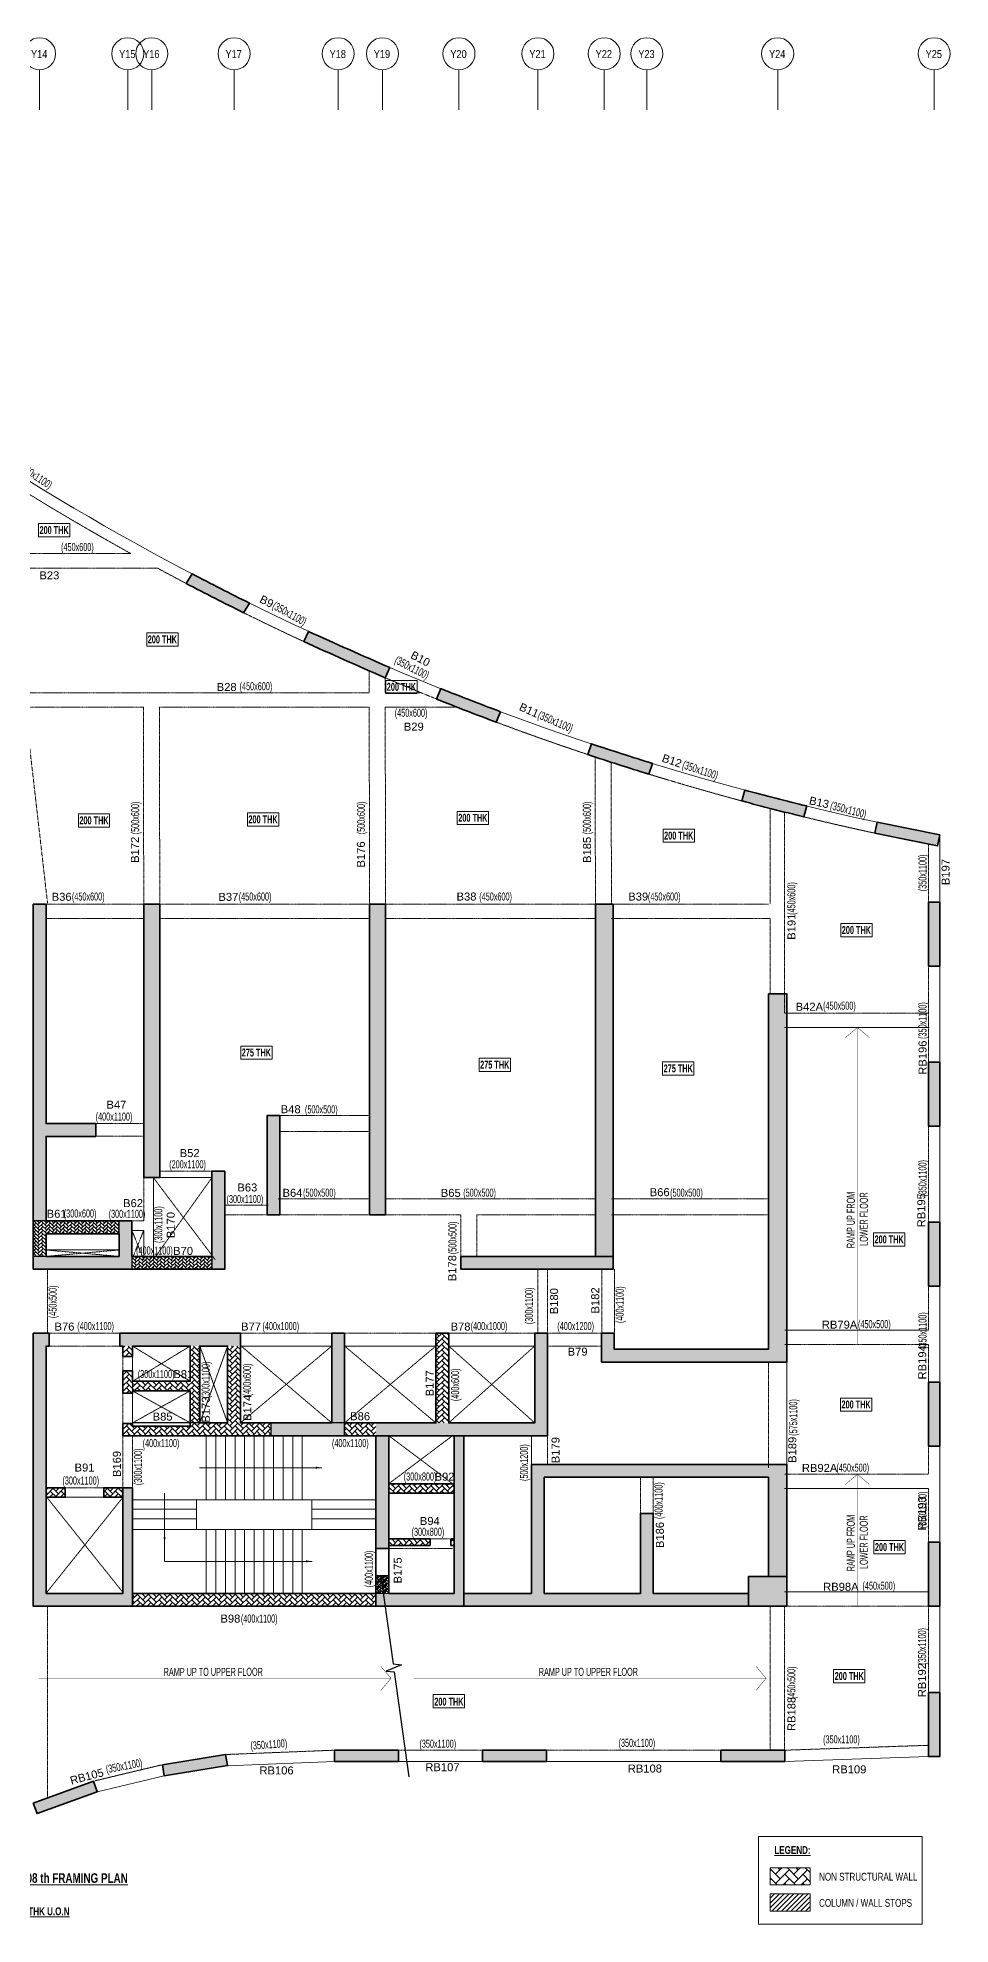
# Model space of a CAD drawing. Header units: millimetres. Extents: x 356 to 70590, y 254 to 62442.
# Drawn here: x 42106 to 70590, y 3517 to 62442 of the extents above; entities that cross this region are included whole.
import ezdxf
from ezdxf.enums import TextEntityAlignment as Align

# ---------------------------------------------------------------- set-up
doc = ezdxf.new("R2010")
doc.units = ezdxf.units.MM
doc.linetypes.add('Grid Line', pattern=[2222.5, 1270, -317.5, 317.5, -317.5])
doc.linetypes.add('HIDDEN', pattern=[0.375, 0.25, -0.125])
for name, color, linetype, lineweight in [('A-ANNO-DIMS', 8, 'Continuous', 15), ('A-DETL-MISC', 35, 'Continuous', 15), ('A-FLOR-IDEN', 11, 'Continuous', 9), ('A-GRIDS', 8, 'Continuous', 9), ('A-HIDD-ABVE', 8, 'HIDDEN', 20), ('G-ANNO-TEXT', 231, 'Continuous', 9), ('S-BEAM', 7, 'Continuous', 18), ('S-BEAM-IDEN', 2, 'Continuous', 9), ('S-COL HATCH', 9, 'Continuous', 0), ('S-COLS', 5, 'Continuous', 35), ('S-GRIDS', 8, 'Continuous', 9)]:
    doc.layers.add(name, color=color, linetype=linetype, lineweight=lineweight)
for name, color, linetype in [('Beam Nos', 7, 'Continuous'), ('changes', 7, 'Continuous'), ('SECTION LINE', 4, 'Continuous'), ('SUNK SLAB', 8, 'Continuous')]:
    doc.layers.add(name, color=color, linetype=linetype)
doc.styles.add('Arial Narrow', font='ARIALN.TTF', dxfattribs={"height": 400})
doc.styles.add('Dim.s & Anno.(Misc.)', font='ARIALN.TTF')
doc.styles.add('SC-BBS1', font='SansSerif')
doc.styles.add('Swis721 LtCn BT', font='swisscl.ttf', dxfattribs={"width": 0.9, "height": 233.355162})
doc.styles.add('Swis721 LtCn BT_2', font='swisscl.ttf', dxfattribs={"height": 244.992296})
doc.styles.add('Swis721 LtCn BT_B', font='', dxfattribs={"width": 0.9, "height": 246.918336})
doc.styles.get('Swis721 LtCn BT_B').set_extended_font_data('Swis721 LtCn BT', bold=True)
doc.dimstyles.new('A-GFC-100', dxfattribs={"dimscale": 100, "dimtxt": 1.75, "dimasz": 1.5, "dimexe": 1.5, "dimexo": 0, "dimgap": 1, "dimtad": 1, "dimdsep": 46, "dimtxsty": 'Dim.s & Anno.(Misc.)', "dimblk": 'ARCHTICK', "dimcen": 0, "dimdle": 1.5, "dimclrd": 256, "dimclre": 8, "dimclrt": 6, "dimazin": 2, "dimtfac": 1, "dimtix": 1, "dimtmove": 2, "dimatfit": 3, "dimfxl": 1, "dimtolj": 1, "dimlwd": -1, "dimlwe": 9, "dimarcsym": 0})
pattern_1 = [(45, (-31794446.85, 20735559.75), (0, 169.7056275), [360, -120]), (135, (-31794362, 20735644.6), (1e-14, 169.7056275), [360, -120])]

# ---------------------------------------------------------------- blocks, each defined once
blk = doc.blocks.new('A$C0921b736')
at = {"layer": 'S-COL HATCH', "transparency": 33554687}
h = blk.add_hatch(color=256, dxfattribs=at)
h.dxf.hatch_style = 1
h.paths.add_polyline_path([(29725, 12785), (30125, 12785), (30125, 15425), (31675, 15425), (31675, 15825), (30125, 15825), (30125, 22675), (29725, 22675)])
h = blk.add_hatch(color=256, dxfattribs=at)
h.dxf.hatch_style = 1
h.paths.add_polyline_path([(33675, 14135), (33175, 14135), (33175, 22675), (33675, 22675)])
h = blk.add_hatch(color=256, dxfattribs=at)
h.dxf.hatch_style = 1
h.paths.add_polyline_path([(40725, 12975), (40225, 12975), (40225, 22675), (40725, 22675)])
h = blk.add_hatch(color=256, dxfattribs=at)
h.dxf.hatch_style = 1
h.paths.add_polyline_path([(43075, 11675), (43075, 11275), (47825, 11275), (47825, 11675)])
h.paths.add_polyline_path([(47825, 22675), (47275, 22675), (47275, 11675), (47825, 11675)])
h = blk.add_hatch(color=256, dxfattribs=at)
h.dxf.hatch_style = 1
h.paths.add_polyline_path([(53250, 8375), (53250, 19875), (52675, 19875), (52675, 8775), (47865, 8775), (47865, 9275), (47465, 9275), (47465, 8375)])
h = blk.add_hatch(color=256, dxfattribs=at)
h.dxf.hatch_style = 1
h.paths.add_polyline_path([(37425, 16075), (37025, 16075), (37025, 12975), (37425, 12975)])
h = blk.add_hatch(color=256, dxfattribs=at)
h.dxf.hatch_style = 1
h.paths.add_polyline_path([(35305, 11675), (35305, 11275), (35705, 11275), (35705, 14335), (35305, 14335)])
h = blk.add_hatch(color=256, dxfattribs=at)
h.dxf.hatch_style = 1
h.paths.add_polyline_path([(32805, 11275), (32805, 11675), (32805, 12785), (32405, 12785), (32405, 12385), (32405, 11675), (30125, 11675), (29725, 11675), (29725, 11275)])
at = {"layer": 'S-COL HATCH'}
h = blk.add_hatch(dxfattribs=at)
h.set_pattern_fill('AR-HBONE', color=256, scale=20)
h.set_pattern_definition([(45, (-31794446.854, 20735559.75), (0, 113.13708499), [240, -80]), (135, (-31794390.286, 20735616.32), (9e-15, 113.13708499), [240, -80])])
h.paths.add_polyline_path([(30125, 12385), (30125, 11692), (30125, 11692), (30125, 11675), (29725, 11675), (29725, 12785), (32405, 12785), (32405, 12485), (32405, 12385)])
h = blk.add_hatch(dxfattribs=at)
h.set_pattern_fill('AR-HBONE', color=256, scale=20)
h.set_pattern_definition([(45, (-31966103.18, 21022167.41), (0, 113.13708499), [240, -80]), (135, (-31966046.61, 21022223.98), (9e-15, 113.13708499), [240, -80])])
h.paths.add_polyline_path([(35305, 11275), (35305, 11675), (32805, 11675), (32805, 11275)])
at = {"layer": 'S-COL HATCH', "transparency": 33554687}
h = blk.add_hatch(color=256, dxfattribs=at)
h.dxf.hatch_style = 1
h.paths.add_polyline_path([(32525, 4450), (32825, 4450), (32825, 1150), (32825, 750), (30125, 750), (29725, 750), (29725, 1150), (29725, 1150), (29725, 9275), (30225, 9275), (30225, 8875), (30125, 8875), (30125, 1150), (30125, 1150), (32525, 1150), (32525, 1150)])
h = blk.add_hatch(color=256, dxfattribs=at)
h.dxf.hatch_style = 1
h.paths.add_polyline_path([(36195, 9275), (32425, 9275), (32425, 8875), (36195, 8875)])
at = {"layer": 'S-COL HATCH'}
h = blk.add_hatch(dxfattribs=at)
h.set_pattern_fill('AR-HBONE', color=256, scale=30)
h.set_pattern_definition(pattern_1)
h.paths.add_polyline_path([(34925, 8875), (34625, 8875), (34625, 7775), (32825, 7775), (32825, 8100), (32525, 8100), (32525, 7398), (32825, 7398), (32825, 7475), (34625, 7475), (34625, 6375), (32825, 6375), (32825, 6453), (32525, 6453), (32525, 6075), (37145, 6075), (37145, 6475), (34925, 6475)])
h = blk.add_hatch(dxfattribs=at)
h.set_pattern_fill('AR-HBONE', color=256, scale=30)
h.set_pattern_definition(pattern_1)
h.paths.add_polyline_path([(32825, 8875), (32525, 8875), (32525, 8550), (32825, 8550)])
h = blk.add_hatch(dxfattribs=at)
h.set_pattern_fill('AR-HBONE', color=256, scale=30)
h.set_pattern_definition(pattern_1)
h.paths.add_polyline_path([(36195, 6475), (35795, 6475), (35795, 8875), (36195, 8875)])
at = {"layer": 'S-COL HATCH', "transparency": 33554687}
h = blk.add_hatch(color=256, dxfattribs=at)
h.dxf.hatch_style = 1
h.paths.add_polyline_path([(39445, 9275), (39045, 9275), (39045, 6475), (39445, 6475)])
h = blk.add_hatch(color=256, dxfattribs=at)
h.dxf.hatch_style = 1
h.paths.add_polyline_path([(40425, 6075), (40425, 6475), (45379, 6475), (45379, 9275), (45779, 9275), (45779, 6075)])
at = {"layer": 'S-COL HATCH'}
h = blk.add_hatch(dxfattribs=at)
h.set_pattern_fill('AR-HBONE', color=256, scale=30)
h.set_pattern_definition(pattern_1)
h.paths.add_polyline_path([(42695, 6475), (42295, 6475), (42295, 9275), (42695, 9275)])
at = {"layer": 'S-COL HATCH', "transparency": 33554687}
h = blk.add_hatch(color=256, dxfattribs=at)
h.dxf.hatch_style = 1
h.paths.add_polyline_path([(39445, 6475), (37145, 6475), (37145, 6075), (39445, 6075)])
at = {"layer": 'S-COL HATCH'}
h = blk.add_hatch(dxfattribs=at)
h.set_pattern_fill('AR-HBONE', color=256, scale=30)
h.set_pattern_definition(pattern_1)
h.paths.add_polyline_path([(39445, 6475), (40425, 6475), (40425, 6075), (39445, 6075)])
at = {"layer": 'S-COL HATCH', "transparency": 33554687}
h = blk.add_hatch(color=256, dxfattribs=at)
h.dxf.hatch_style = 1
h.paths.add_polyline_path([(40425, 6075), (40825, 6075), (40825, 6075), (40825, 4575), (40825, 4575), (40825, 4275), (40825, 2550), (40425, 2550)])
h = blk.add_hatch(color=256, dxfattribs=at)
h.dxf.hatch_style = 1
h.paths.add_polyline_path([(42865, 6075), (43165, 6075), (43165, 750), (42865, 750), (40425, 750), (40425, 1150), (42865, 1150), (42865, 2850), (42865, 2850), (42865, 2850)])
h = blk.add_hatch(color=256, dxfattribs=at)
h.dxf.hatch_style = 1
h.paths.add_polyline_path([(52675, 4775), (52675, 1675), (53250, 1675), (53250, 5175), (45279, 5175), (45279, 1150), (43165, 1150), (43165, 750), (52050, 750), (52050, 1150), (49079, 1150), (49079, 3648), (48679, 3648), (48679, 1150), (45679, 1150), (45679, 4775)])
at = {"layer": 'S-COL HATCH'}
h = blk.add_hatch(dxfattribs=at)
h.set_pattern_fill('AR-HBONE', color=256, scale=30)
h.set_pattern_definition([(45, (-31794446.85, 20683630.75), (0, 169.7056275), [360, -120]), (135, (-31794362, 20683715.6), (1e-14, 169.7056275), [360, -120])])
h.paths.add_polyline_path([(32525, 4150), (32525, 4450), (31925, 4450), (31925, 4150)])
h.paths.add_polyline_path([(30725, 4150), (30725, 4450), (30125, 4450), (30125, 4150)])
h = blk.add_hatch(dxfattribs=at)
h.set_pattern_fill('AR-HBONE', color=256, scale=30)
h.set_pattern_definition(pattern_1)
h.paths.add_polyline_path([(40825, 4275), (42865, 4275), (42865, 4575), (40825, 4575)])
h = blk.add_hatch(dxfattribs=at)
h.set_pattern_fill('AR-HBONE', color=256, scale=30)
h.set_pattern_definition(pattern_1)
h.paths.add_polyline_path([(42115, 2850), (42115, 2650), (40825, 2650), (40825, 2850)])
h = blk.add_hatch(dxfattribs=at)
h.set_pattern_fill('AR-HBONE', color=256, scale=30)
h.set_pattern_definition(pattern_1)
h.paths.add_polyline_path([(42765, 2850), (42865, 2850), (42865, 2650), (42765, 2650)])
h = blk.add_hatch(dxfattribs=at)
h.set_pattern_fill('AR-HBONE', color=256, scale=30)
h.set_pattern_definition(pattern_1)
h.paths.add_polyline_path([(40425, 1700), (40825, 1700), (40825, 1150), (40425, 1150)])
at = {"layer": 'S-COL HATCH', "transparency": 33554687}
h = blk.add_hatch(color=256, dxfattribs=at)
h.dxf.hatch_style = 1
h.paths.add_polyline_path([(53250, 1675), (53250, 750), (52050, 750), (52050, 1675)])
at = {"layer": 'S-COL HATCH'}
h = blk.add_hatch(dxfattribs=at)
h.set_pattern_fill('AR-HBONE', color=256, scale=30)
h.set_pattern_definition(pattern_1)
h.paths.add_polyline_path([(40425, 1150), (32825, 1150), (32825, 750), (40425, 750)])
at = {"layer": 'changes'}
for p, q in [((30125, 12785), (29725, 12785)), ((32405, 12385), (32405, 12785)), ((30125, 11675), (29725, 11675)), ((32805, 11675), (32805, 11275)), ((35305, 11675), (35305, 11275))]:
    blk.add_line(p, q, dxfattribs=at)
blk.add_lwpolyline([(39445, 6475), (37145, 6475), (37145, 6075), (39445, 6075)], close=True, dxfattribs=at)
at = {"layer": 'S-COLS'}
for p, q in [((32525, 4450), (32525, 1150)), ((32825, 4450), (32825, 1150)), ((40825, 2550), (40425, 2550)), ((40825, 1700), (40425, 1700)), ((32825, 1150), (32825, 750))]:
    blk.add_line(p, q, dxfattribs=at)
for points in [[(29725, 11275), (29725, 22675), (30125, 22675), (30125, 15825), (31675, 15825), (31675, 15425), (30125, 15425), (30125, 12785), (32805, 12785), (32805, 11675), (35305, 11675), (35305, 14335), (35705, 14335), (35705, 11275), (29725, 11275)], [(47825, 11675), (47825, 22675), (47275, 22675), (47275, 11675), (47825, 11675)], [(29725, 1150), (29725, 9275), (30225, 9275), (30225, 8875), (30125, 8875), (30125, 1150), (32525, 1150)], [(36195, 9275), (32425, 9275), (32425, 8875), (32525, 8875), (32525, 8550), (32825, 8550), (32825, 8875), (33725, 8875), (34625, 8875), (34625, 7775), (32825, 7775), (32825, 8100), (32525, 8100), (32525, 7398), (32825, 7398), (32825, 7475), (34625, 7475), (34625, 6375), (33725, 6375), (32825, 6375), (32825, 6453), (32525, 6453), (32525, 6075), (34625, 6075), (34625, 6075), (45779, 6075), (45779, 9275), (45379, 9275), (45379, 6475), (42695, 6475), (42695, 9275)], [(39045, 9275), (39045, 6475), (36195, 6475), (36195, 9275)], [(39445, 9275), (39045, 9275)], [(42295, 9275), (42295, 6475), (39445, 6475), (39445, 9275)], [(42695, 9275), (42295, 9275)], [(40825, 750), (40425, 750), (40425, 6075)], [(40825, 6075), (40825, 1150)], [(43165, 6075), (43165, 750), (42865, 750)], [(42865, 1150), (42865, 6075)], [(43165, 1150), (45279, 1150), (45279, 5175), (53250, 5175)], [(53250, 5175), (53250, 1675), (52675, 1675), (52675, 4775), (45679, 4775), (45679, 1150), (48679, 1150), (48679, 3648), (49079, 3648), (49079, 1150), (52050, 1150), (52050, 750), (43165, 750)], [(30125, 4150), (30725, 4150), (30725, 4450), (30125, 4450)], [(32525, 4150), (31925, 4150), (31925, 4450), (32825, 4450)], [(40825, 2850), (42115, 2850)], [(42115, 2650), (40825, 2650)], [(42115, 2850), (42115, 2650)], [(42765, 2650), (42765, 2850)], [(42765, 2850), (42865, 2850)], [(42865, 2650), (42765, 2650)], [(30125, 750), (30125, 750), (29725, 750), (29725, 1150)], [(32825, 1150), (40425, 1150), (40425, 750), (30125, 750)], [(40825, 1150), (42865, 1150)], [(42865, 750), (40825, 750)]]:
    blk.add_lwpolyline(points, dxfattribs=at)
for points in [[(33675, 14135), (33175, 14135), (33175, 22675), (33675, 22675)], [(53250, 8375), (47465, 8375), (47465, 9275), (47865, 9275), (47865, 8775), (52675, 8775), (52675, 19875), (53250, 19875)], [(30125, 12385), (32405, 12385), (32405, 11675), (30125, 11675)], [(35795, 6475), (34925, 6475), (34925, 8875), (35795, 8875)], [(40825, 4575), (42865, 4575), (42865, 4275), (40825, 4275)]]:
    blk.add_lwpolyline(points, close=True, dxfattribs=at)
at = {"layer": 'S-COLS', "elevation": 0}
for points in [[(40725, 12975), (40225, 12975), (40225, 22675), (40725, 22675)], [(37425, 16075), (37025, 16075), (37025, 12975), (37425, 12975)], [(43075, 11675), (47825, 11675), (47825, 11275), (43075, 11275)], [(53250, 750), (52050, 750), (52050, 1675), (53250, 1675)]]:
    blk.add_lwpolyline(points, close=True, dxfattribs=at)
blk = doc.blocks.new('*U10')
blk.add_lwpolyline([(-28.23, 0), (-1.25, 0), (-0.62, 2.5), (0.62, -2.5), (1.25, 0), (34.3, 0)])
blk = doc.blocks.new('_ARCHTICK')
at = {"color": 0, "linetype": 'ByBlock', "const_width": 0.15}
blk.add_lwpolyline([(-0.5, -0.5), (0.5, 0.5)], dxfattribs=at)
blk = doc.blocks.new('A$Cb7cd9481')
at = {"layer": 'S-COL HATCH', "transparency": 33554687}
h = blk.add_hatch(color=256, dxfattribs=at)
h.dxf.hatch_style = 1
h.paths.add_polyline_path([(28420, 25306), (28602, 25607, -0.00603), (26815, 26517), (26634, 26217, 0.006005)])
h = blk.add_hatch(color=256, dxfattribs=at)
h.dxf.hatch_style = 1
h.paths.add_polyline_path([(30445, 24722), (30297, 24405, 0.004309), (32837, 23274), (32985, 23591, -0.004327)])
h = blk.add_hatch(color=256, dxfattribs=at)
h.dxf.hatch_style = 1
h.paths.add_polyline_path([(36311, 21885), (36443, 22213, -0.006015), (34578, 22935), (34446, 22609, 0.00603)])
h = blk.add_hatch(color=256, dxfattribs=at)
h.dxf.hatch_style = 1
h.paths.add_polyline_path([(41071, 20263), (41183, 20599, -0.006015), (39279, 21210), (39167, 20874, 0.00603)])
h = blk.add_hatch(color=256, dxfattribs=at)
h.dxf.hatch_style = 1
h.paths.add_polyline_path([(45907, 18929), (46003, 19269, -0.006016), (44065, 19767), (43970, 19427, 0.006031)])
h = blk.add_hatch(color=256, dxfattribs=at)
h.dxf.hatch_style = 1
h.paths.add_polyline_path([(48195, 18764), (48125, 18421), (50085, 18021), (50155, 18363)])
h = blk.add_hatch(color=256, dxfattribs=at)
h.dxf.hatch_style = 1
h.paths.add_polyline_path([(50155, 16269), (49805, 16269), (49805, 14269), (50155, 14269)])
h = blk.add_hatch(color=256, dxfattribs=at)
h.dxf.hatch_style = 1
h.paths.add_polyline_path([(49805, 9269), (50155, 9269), (50155, 11269), (49805, 11269)])
h = blk.add_hatch(color=256, dxfattribs=at)
h.dxf.hatch_style = 1
h.paths.add_polyline_path([(50155, 6269), (49805, 6269), (49805, 4269), (50155, 4269)])
h = blk.add_hatch(color=256, dxfattribs=at)
h.dxf.hatch_style = 1
h.paths.add_polyline_path([(50155, 1269), (49805, 1269), (49805, -731), (50155, -731)])
h = blk.add_hatch(color=256, dxfattribs=at)
h.dxf.hatch_style = 1
h.paths.add_polyline_path([(49805, -5724), (50155, -5724), (50155, -3724), (49805, -3724)])
h = blk.add_hatch(color=256, dxfattribs=at)
h.dxf.hatch_style = 1
h.paths.add_polyline_path([(49805, -10421), (50155, -10421), (50155, -8421), (49805, -8421)])
h = blk.add_hatch(color=256, dxfattribs=at)
h.dxf.hatch_style = 1
h.paths.add_polyline_path([(25886, -10678), (25942, -11024), (27916, -10706), (27860, -10360)])
h = blk.add_hatch(color=256, dxfattribs=at)
h.dxf.hatch_style = 1
h.paths.add_polyline_path([(31255, -10224), (31255, -10574), (33255, -10574), (33255, -10224)])
h = blk.add_hatch(color=256, dxfattribs=at)
h.dxf.hatch_style = 1
h.paths.add_polyline_path([(35880, -10224), (35880, -10574), (37880, -10574), (37880, -10224)])
h = blk.add_hatch(color=256, dxfattribs=at)
h.dxf.hatch_style = 1
h.paths.add_polyline_path([(43315, -10224), (43315, -10574), (45315, -10574), (45315, -10224)])
h = blk.add_hatch(color=256, dxfattribs=at)
h.dxf.hatch_style = 1
h.paths.add_polyline_path([(23855, -11522), (23735, -11193), (21855, -11874), (21974, -12203)])
at = {"layer": 'S-COLS', "elevation": 0}
for points in [[(26634, 26217, 0.006005), (28420, 25306), (28602, 25607, -0.00603), (26815, 26517), (26634, 26217)], [(30297, 24405), (30445, 24722, 0.004327), (32985, 23591), (32837, 23274, -0.004309), (30297, 24405)], [(36443, 22213, -0.006015), (34578, 22935), (34446, 22609, 0.00603), (36311, 21885), (36443, 22213)], [(39167, 20874, 0.00603), (41071, 20263), (41183, 20599, -0.006015), (39279, 21210), (39167, 20874)], [(46003, 19269, -0.006016), (44065, 19767), (43970, 19427, 0.006031), (45907, 18929), (46003, 19269)]]:
    blk.add_lwpolyline(points, format="xyb", dxfattribs=at)
for points in [[(48195, 18764), (50155, 18363), (50085, 18021), (48125, 18421), (48195, 18764)], [(25886, -10678), (25942, -11024), (27916, -10706), (27860, -10360), (25886, -10678)], [(21855, -11874), (21974, -12203), (23855, -11522), (23735, -11193), (21855, -11874)]]:
    blk.add_lwpolyline(points, dxfattribs=at)
for points in [[(49805, 16269), (50155, 16269), (50155, 14269), (49805, 14269)], [(49805, 11269), (50155, 11269), (50155, 9269), (49805, 9269)], [(49805, 6269), (50155, 6269), (50155, 4269), (49805, 4269)], [(49805, 1269), (50155, 1269), (50155, -731), (49805, -731)], [(49805, -3724), (50155, -3724), (50155, -5724), (49805, -5724)], [(49805, -8421), (50155, -8421), (50155, -10421), (49805, -10421)], [(31255, -10224), (33255, -10224), (33255, -10574), (31255, -10574)], [(35880, -10224), (37880, -10224), (37880, -10574), (35880, -10574)], [(43315, -10224), (45315, -10224), (45315, -10574), (43315, -10574)]]:
    blk.add_lwpolyline(points, close=True, dxfattribs=at)
blk = doc.blocks.new('Grid - Type 1 Structural-6743905-9TH FLOOR LVL')
at = {"layer": 'A-GRIDS'}
blk.add_circle((0, 0), 4, dxfattribs=at)
blk = doc.blocks.new('A$C45bf0ae9')
at = {"layer": 'S-GRIDS', "linetype": 'Grid Line'}
for p, q in [((22055, 41014), (22055, 42264)), ((24805, 41014), (24805, 42264)), ((25555, 41014), (25555, 42264)), ((28125, 41014), (28125, 42264)), ((31375, 41014), (31375, 42264)), ((32755, 41014), (32755, 42264)), ((35145, 41014), (35145, 42264)), ((37610, 41014), (37610, 42264)), ((39680, 41014), (39680, 42264)), ((41010, 41014), (41010, 42264)), ((45093, 41014), (45093, 42264)), ((49980, 41014), (49980, 42264))]:
    blk.add_line(p, q, dxfattribs=at)
at = {"layer": 'A-GRIDS', "xscale": 124.9999999999999, "yscale": 124.9999999999999, "zscale": 124.9999999999999}
for p in [(22055, 42764), (24805, 42764), (25555, 42764), (28125, 42764), (31375, 42764), (32755, 42764), (35145, 42764), (37610, 42764), (39680, 42764), (41010, 42764), (45093, 42764), (49980, 42764)]:
    blk.add_blockref('Grid - Type 1 Structural-6743905-9TH FLOOR LVL', p, dxfattribs=at)
at = {"layer": 'A-GRIDS', "lineweight": 18, "char_height": 250, "width": 641.35, "attachment_point": 1, "style": 'Arial Narrow'}
for s, insert in [('Y14', (21786, 42879)), ('Y15', (24536, 42879)), ('Y16', (25286, 42879)), ('Y17', (27856, 42879)), ('Y18', (31106, 42879)), ('Y19', (32486, 42879)), ('Y20', (34876, 42879)), ('Y21', (37341, 42879)), ('Y22', (39411, 42879)), ('Y23', (40741, 42879)), ('Y24', (44824, 42879)), ('Y25', (49711, 42879))]:
    blk.add_mtext(s, dxfattribs=dict(at, insert=insert))
blk = doc.blocks.new('A$C40398dd4')
at = {"layer": 'A-ANNO-DIMS', "ltscale": 500, "elevation": 0}
blk.add_lwpolyline([(5810, 1000), (6600, 1000), (6600, 1565)], dxfattribs=at)
at = {"layer": 'A-DETL-MISC'}
for p, q in [((2300, 4925), (2300, 2925)), ((2600, 4925), (2600, 2925)), ((2900, 4925), (2900, 2925)), ((3200, 4925), (3200, 2925)), ((3500, 4925), (3500, 2925)), ((3800, 4925), (3800, 2925)), ((4100, 4925), (4100, 2925)), ((4400, 4925), (4400, 2925)), ((4700, 4925), (4700, 2925)), ((5000, 4925), (5000, 2925)), ((5300, 4925), (5300, 2925)), ((2300, 0), (2300, 2000)), ((2600, 0), (2600, 2000)), ((2900, 0), (2900, 2000)), ((3200, 0), (3200, 2000)), ((3500, 0), (3500, 2000)), ((3800, 0), (3800, 2000)), ((4100, 0), (4100, 2000)), ((4400, 0), (4400, 2000)), ((4700, 0), (4700, 2000)), ((5000, 0), (5000, 2000)), ((5300, 0), (5300, 2000))]:
    blk.add_line(p, q, dxfattribs=at)
for points in [[(2000, 2925), (0, 2925)], [(2000, 2625), (0, 2625)], [(5600, 2925), (7600, 2925)], [(5600, 2625), (7600, 2625)], [(2000, 2325), (0, 2325)], [(5600, 2325), (7600, 2325)]]:
    blk.add_lwpolyline(points, dxfattribs=at)
blk.add_lwpolyline([(5600, 2925), (5600, 2000), (2000, 2000), (2000, 2925)], close=True, dxfattribs=at)
at = {"layer": 'A-DETL-MISC', "elevation": 0}
for points in [[(2000, 2000), (0, 2000)], [(5600, 2000), (7600, 2000)]]:
    blk.add_lwpolyline(points, dxfattribs=at)
at = {"layer": 'A-ANNO-DIMS', "ltscale": 500}
for points in [[(1688, 3925), (5510, 3925)], [(6600, 1565), (6600, 3126)], [(1988, 1000), (5810, 1000)]]:
    blk.add_leader(points, dimstyle='A-GFC-100', override={"dimasz": 2, "dimtad": 0, "dimfxl": 0.18, "dimarcsym": 1}, dxfattribs=at)

msp = doc.modelspace()

# ---------------------------------------------------------------- hatches: boundary and pattern name
at = {"layer": 'S-COL HATCH'}
h = msp.add_hatch(dxfattribs=at)
h.set_pattern_fill('AR-HBONE', color=256, scale=15)
h.set_pattern_definition([(45, (-31754207.653, 20696333.58), (0, 84.85281374), [180, -60]), (135, (-31754165.23, 20696376.006), (7e-15, 84.85281374), [180, -60])])
h.paths.add_polyline_path([(53064.2, 14402.9), (52664.2, 14402.9), (52664.2, 13852.8), (53064.2, 13852.8)])
at = {"layer": 'SUNK SLAB'}
h = msp.add_hatch(dxfattribs=at)
h.set_pattern_fill('AR-HBONE', color=8, scale=50, style=0)
h.set_pattern_definition([(45, (-31293632.7, 20968813.83), (0, 282.8427125), [600, -200]), (135, (-31293491.28, 20968955.25), (2e-14, 282.8427125), [600, -200])])
h.paths.add_polyline_path([(66217.5, 5285.2), (66217.5, 4744), (64967.8, 4744), (64967.8, 5285.2)], flags=0)
h = msp.add_hatch(dxfattribs=at)
h.set_pattern_fill('ANSI31', color=8, scale=850, style=0)
h.set_pattern_definition([(45, (-31293632.71, 20969482.33), (-75.1300955, 75.1300955), [])])
h.paths.add_polyline_path([(66217.5, 4468.9), (66217.5, 3927.6), (64967.8, 3927.6), (64967.8, 4468.9)], flags=0)

# ---------------------------------------------------------------- linework, layer by layer
at = {"layer": 'A-FLOR-IDEN', "color": 8, "flags": 128}
for points in [[(43106.1, 47264.9), (43106.1, 46853), (42128.6, 46853), (42128.6, 47264.9)], [(43106.1, 47264.9), (43106.1, 46853), (42128.6, 46853), (42128.6, 47264.9)], [(46484.1, 43850.9), (46484.1, 43439), (45506.6, 43439), (45506.6, 43850.9)], [(46484.1, 43850.9), (46484.1, 43439), (45506.6, 43439), (45506.6, 43850.9)], [(53945.6, 42368.4), (53945.6, 41956.5), (52968.1, 41956.5), (52968.1, 42368.4)], [(53945.6, 42368.4), (53945.6, 41956.5), (52968.1, 41956.5), (52968.1, 42368.4)], [(44350.6, 38199.4), (44350.6, 37787.5), (43373.1, 37787.5), (43373.1, 38199.4)], [(44350.6, 38199.4), (44350.6, 37787.5), (43373.1, 37787.5), (43373.1, 38199.4)], [(49626.6, 38230.4), (49626.6, 37818.5), (48649.1, 37818.5), (48649.1, 38230.4)], [(49626.6, 38230.4), (49626.6, 37818.5), (48649.1, 37818.5), (48649.1, 38230.4)], [(56178.1, 38278.9), (56178.1, 37867), (55200.6, 37867), (55200.6, 38278.9)], [(56178.1, 38278.9), (56178.1, 37867), (55200.6, 37867), (55200.6, 38278.9)], [(62603.1, 37723.4), (62603.1, 37311.5), (61625.6, 37311.5), (61625.6, 37723.4)], [(62603.1, 37723.4), (62603.1, 37311.5), (61625.6, 37311.5), (61625.6, 37723.4)], [(68148.6, 34772.9), (68148.6, 34361), (67171.1, 34361), (67171.1, 34772.9)], [(68148.6, 34772.9), (68148.6, 34361), (67171.1, 34361), (67171.1, 34772.9)], [(49419.6, 30947.1), (49419.6, 30535.3), (48442.1, 30535.3), (48442.1, 30947.1)], [(62588.8, 30450.8), (62588.8, 30038.9), (61611.3, 30038.9), (61611.3, 30450.8)]]:
    msp.add_lwpolyline(points, close=True, dxfattribs=at)
at = {"layer": 'A-FLOR-IDEN', "color": 8, "elevation": 0, "flags": 128}
for points in [[(56860.6, 30567.7), (56860.6, 30155.9), (55883.1, 30155.9), (55883.1, 30567.7)], [(69170.3, 25109.3), (69170.3, 24697.5), (68192.8, 24697.5), (68192.8, 25109.3)], [(68139.7, 19954.4), (68139.7, 19542.6), (67162.2, 19542.6), (67162.2, 19954.4)], [(69182.7, 15502.4), (69182.7, 15090.6), (68205.2, 15090.6), (68205.2, 15502.4)], [(67927, 11471.9), (67927, 11060.1), (66949.5, 11060.1), (66949.5, 11471.9)], [(55430.1, 10690.3), (55430.1, 10278.5), (54452.6, 10278.5), (54452.6, 10690.3)]]:
    msp.add_lwpolyline(points, close=True, dxfattribs=at)
at = {"layer": 'A-HIDD-ABVE', "linetype": 'HIDDEN'}
for p, q in [((47544.2, 26838), (45714.2, 24278)), ((47644.2, 24278), (45714.2, 26838)), ((45414.2, 25188), (45044.2, 24278)), ((45414.2, 24278), (45044.2, 25188)), ((44644.2, 24578.2), (42364.2, 24378)), ((44644.2, 24378), (42364.2, 24578.2)), ((46864.2, 21578), (45064.2, 20478)), ((46864.2, 20478), (45064.2, 21578)), ((48034.2, 21578), (47164.2, 19178)), ((48034.2, 19178), (47164.2, 21578)), ((51284.2, 21578), (48434.2, 19178)), ((51284.2, 19178), (48454.2, 21578)), ((54534.2, 21578), (51684.2, 19178)), ((54534.2, 19178), (51684.2, 21578)), ((57618.6, 21578), (54934.2, 19178)), ((57618.6, 19178), (54934.2, 21578)), ((46864.2, 19178), (45064.2, 20178)), ((46864.2, 20178), (45064.2, 19178)), ((53064.2, 18778), (55054.2, 17278)), ((53064.2, 17278), (55054.1, 18778)), ((44764.2, 16852.8), (42364.2, 13852.8)), ((42388.3, 16852.8), (44788.3, 13852.8))]:
    msp.add_line(p, q, dxfattribs=at)
at = {"layer": 'G-ANNO-TEXT', "color": 7, "elevation": 0}
for points in [[(64599.3, 6257.5), (69718, 6257.5), (69718, 3517.3), (64599.3, 3517.3)], [(66217.5, 5285.2), (66217.5, 4744), (64967.8, 4744), (64967.8, 5285.2)], [(66217.5, 4468.9), (66217.5, 3927.6), (64967.8, 3927.6), (64967.8, 4468.9)]]:
    msp.add_lwpolyline(points, close=True, dxfattribs=at)
at = {"layer": 'S-BEAM', "linetype": 'HIDDEN'}
for p, q in [((41685.1, 46328), (45015.7, 46328)), ((41685.1, 45878), (45837, 45878)), ((52450.9, 41978, 0), (52449.5, 42665.7, 0)), ((52950.9, 41978, 0), (52950, 42450.8, 0)), ((41685.1, 41978), (52450.9, 41978)), ((52950.9, 41978), (54083.6, 41978)), ((42412.6, 35406.5), (41711.7, 41529.2, 0)), ((45406.6, 41528), (41711.8, 41528)), ((45414.2, 35378), (45406.6, 41528)), ((45906.8, 41528), (52451.8, 41528)), ((45914.2, 35378), (45906.8, 41528)), ((52464.2, 35378, 0), (52451.8, 41528, 0)), ((52951.8, 41528), (55208, 41528)), ((52964.2, 35378, 0), (52951.8, 41528, 0)), ((59514.2, 35378), (59504.9, 39976.4)), ((60014.2, 35378), (60005.3, 39812.6)), ((64964.3, 35378), (64964.3, 38371.5)), ((65414.3, 31978), (65414.3, 38256.8)), ((45414.2, 35378), (42364.2, 35378)), ((45914.2, 35378), (52464.2, 35378, 0)), ((59514.2, 35378), (52964.2, 35378, 0)), ((64914.2, 35378), (60014.2, 35378)), ((45414.2, 34928), (42364.2, 34928)), ((45914.2, 34928), (52464.2, 34928)), ((59514.2, 34928), (52964.2, 34928)), ((64964.3, 34928), (60014.2, 34928)), ((64964.3, 32578), (64964.3, 34928)), ((69914.6, 31978), (65414.3, 31978)), ((43914.2, 28528), (45414.2, 28528)), ((49664.2, 28778, 0), (52464.2, 28778, 0)), ((43914.2, 28128), (45414.2, 28128)), ((49664.2, 28278, 0), (52464.2, 28278, 0)), ((45414.2, 26838), (45414.2, 25488)), ((47544.2, 27038), (45914.2, 27038)), ((49314.2, 25978, 0), (47944.2, 25978)), ((52464.2, 26178, 0), (49614.2, 26178, 0)), ((59514.2, 26178), (52964.2, 26178)), ((60014.2, 26178), (64914.2, 26178)), ((45414.2, 25488), (45044.2, 25488)), ((55314.2, 25678), (47944.2, 25678)), ((55314.2, 24378.1, 0), (55314.2, 25678, 0)), ((59514.2, 25678), (55814.2, 25678)), ((55814.2, 24378.1, 0), (55814.2, 25678, 0)), ((60014.2, 25678), (64914.2, 25678)), ((42414.2, 23978), (42414.2, 21978)), ((57718.6, 21978), (57718.6, 23978, 0)), ((58018.6, 21978), (58018.6, 23978, 0)), ((59714.2, 23978), (59714.2, 21978)), ((60114.2, 23978, 0), (60104.2, 21978)), ((44664.2, 21978), (42464.2, 21978)), ((51284.2, 21978), (48434.2, 21978)), ((54534.2, 21978), (51684.2, 21978)), ((57618.6, 21978), (54934.2, 21978)), ((59714.2, 21978), (58018.6, 21978)), ((44664.2, 21578), (42464.2, 21578)), ((44764.2, 19155.5), (44764.2, 21578)), ((59714.2, 21578), (58018.6, 21578)), ((65428.6, 21628), (69914.6, 21628)), ((64914.2, 17778), (64914.2, 21078, 0)), ((44764.2, 17152.8), (44764.2, 18778)), ((45064.2, 17152.8), (45064.2, 18778)), ((58018.6, 18778), (58018.6, 17878)), ((44164.2, 17152.8), (42964.2, 17152.8)), ((60918.5, 16350.6), (60918.5, 17478)), ((61318.6, 16350.6), (61318.6, 17478)), ((65414.2, 17578), (69914.6, 17578)), ((54954.2, 15552.8), (54304.2, 15552.8)), ((55054.2, 15252.8), (53064.2, 15252.8)), ((42414.2, 13452.8), (42414.2, 7466.8)), ((64964.2, 13452.8), (64964.2, 8954)), ((65414.2, 13452.8), (69928.6, 13452.8)), ((65414.2, 13452.8), (65414.2, 8954)), ((47991.2, 8820.1, 0), (51357.6, 8953.9, 0)), ((53364.5, 8954, 0), (55989.6, 8954, 0)), ((63424.6, 8954, 0), (57989.6, 8954, 0)), ((65412.6, 8953.8), (69914.6, 9107.4, 0)), ((43883, 7996.3, 0), (45970.1, 8494.7, 0)), ((42414.2, 7094.5), (42414.2, 7090))]:
    msp.add_line(p, q, dxfattribs=at)
at = {"layer": 'S-BEAM'}
for p, q in [((69928.6, 31528), (65414.2, 31528)), ((45714.2, 26838), (45714.2, 24278)), ((47544.2, 26838), (45914.2, 26838)), ((45414.2, 25188), (45044.2, 25188)), ((45414.2, 25188), (45414.2, 24278)), ((65428.6, 22078), (69914.6, 22078)), ((45064.2, 19155.5), (45064.2, 21578)), ((51284.2, 21578), (48454.2, 21578)), ((54534.2, 21578), (51684.2, 21578)), ((57618.6, 21578), (54934.2, 21578)), ((65489.2, 17778), (65489.2, 21078)), ((57518.6, 18778), (57518.6, 17878)), ((65414.2, 17128), (69914.6, 17128)), ((44164.2, 16852.8), (42964.2, 16852.8)), ((65414.2, 13902.8), (69928.6, 13902.8)), ((48005.1, 8470.3, 0), (51371.5, 8604.1, 0)), ((53364.5, 8604, 0), (55989.6, 8604, 0)), ((63424.6, 8604, 0), (57989.6, 8604, 0)), ((65424.6, 8604), (69914.6, 8757.2, 0)), ((43964.3, 7655.9, 0), (46051.4, 8154.3, 0))]:
    msp.add_line(p, q, dxfattribs=at)
at = {"layer": 'S-BEAM', "ltscale": 250000, "elevation": 0}
msp.add_lwpolyline([(70264.6, 37541.4, -0.1044195), (38147.6, 51006.4, 0.059137), (30024.4, 56329.2, 0.059137)], format="xyb", dxfattribs=at)
at = {"layer": 'S-BEAM', "linetype": 'HIDDEN', "elevation": 0}
for points in [[(45015.7, 46328, -0.0114004), (41685.1, 48277.4)], [(52449.5, 42665.7, -0.0217249), (45837, 45878, -0.0217249)], [(59504.9, 39976.4, -0.0207042), (52950, 42450.8, -0.0207042)], [(64964.3, 38371.5, -0.0152572), (60005.3, 39812.6, -0.0152572)], [(69928.6, 37249.8, -0.0136644), (65414.3, 38256.8, -0.0136644)]]:
    msp.add_lwpolyline(points, format="xyb", dxfattribs=at)
for points in [[(69914.6, 22078), (69914.6, 37249.8)], [(69914.6, 17578), (69914.6, 21628)], [(69914.6, 8757.2), (69914.6, 17128)]]:
    msp.add_lwpolyline(points, dxfattribs=at)
at = {"layer": 'S-BEAM', "ltscale": 250000, "elevation": 0}
msp.add_lwpolyline([(70264.6, 8757.2), (70264.6, 37541.4)], dxfattribs=at)
at = {"layer": 'S-BEAM', "elevation": 0}
msp.add_lwpolyline([(65428.6, 31528), (69928.6, 31528)], dxfattribs=at)
at = {"layer": 'S-BEAM', "const_width": 12.5, "elevation": 0}
for points in [[(68067.9, 31211.7), (67692.9, 31528), (67317.9, 31211.7)], [(42139.5, 11202.8), (53132, 11202.8)], [(52817, 10823.6), (53133.4, 11198.6), (52817, 11573.6)], [(53849.2, 11202.8), (64841.7, 11202.8)], [(64526.7, 10823.6), (64843, 11198.6), (64526.7, 11573.6)]]:
    msp.add_lwpolyline(points, dxfattribs=at)
at = {"layer": 'S-BEAM', "const_width": 12.5}
for points in [[(67692.9, 31528), (67692.9, 21628)], [(68067.9, 17254.5), (67692.9, 17570.9), (67317.9, 17254.5)], [(67692.9, 17578), (67692.9, 13452.8)]]:
    msp.add_lwpolyline(points, dxfattribs=at)
at = {"layer": 'S-BEAM', "elevation": 0}
msp.add_lwpolyline([(42364.2, 24378), (44644.2, 24378), (44644.2, 24578.2), (42364.2, 24578.2)], close=True, dxfattribs=at)
at = {"layer": 'S-COL HATCH', "elevation": 0}
msp.add_lwpolyline([(53064.2, 13852.8), (52664.2, 13852.8), (52664.2, 14402.9), (53064.2, 14402.9)], close=True, dxfattribs=at)
at = {"layer": 'SECTION LINE'}
msp.add_line((47164.2, 19178), (45064.2, 19178), dxfattribs=at)

# ---------------------------------------------------------------- block references
at = {"xscale": 100, "yscale": 100, "zscale": 100, "rotation": 277.960533334072}
msp.add_blockref('*U10', (53217.4, 11523.7, 0), dxfattribs=at)
at = {"layer": 'Beam Nos'}
msp.add_blockref('A$C45bf0ae9', (20109.8, 19178), dxfattribs=at)
at = {"layer": 'changes'}
msp.add_blockref('A$C0921b736', (12239.2, 12702.8), dxfattribs=at)
at = {"layer": 'S-BEAM'}
msp.add_blockref('A$Cb7cd9481', (20109.8, 19178), dxfattribs=at)
at = {"layer": 'S-BEAM-IDEN', "xscale": -1}
msp.add_blockref('A$C40398dd4', (52664.2, 13852.8), dxfattribs=at)

# ---------------------------------------------------------------- texts
at = {"layer": 'A-FLOR-IDEN', "color": 1, "char_height": 246.92, "width": 1155, "attachment_point": 2, "line_spacing_factor": 0.964267, "style": 'Swis721 LtCn BT_B'}
for s, insert in [('200 THK', (42617.4, 47186.8)), ('200 THK', (42617.4, 47186.8)), ('200 THK', (45995.4, 43772.8)), ('200 THK', (45995.4, 43772.8)), ('200 THK', (53456.9, 42290.3)), ('200 THK', (53456.9, 42290.3)), ('200 THK', (43861.9, 38121.3)), ('200 THK', (43861.9, 38121.3)), ('200 THK', (49137.9, 38152.3)), ('200 THK', (49137.9, 38152.3)), ('200 THK', (55689.4, 38200.8)), ('200 THK', (55689.4, 38200.8)), ('200 THK', (62114.4, 37645.3)), ('200 THK', (62114.4, 37645.3)), ('200 THK', (67659.9, 34694.8)), ('200 THK', (67659.9, 34694.8)), ('275 THK', (48930.9, 30869.1)), ('275 THK', (56371.9, 30489.7, 0)), ('275 THK', (62100.1, 30372.7)), ('200 THK', (68681.5, 25031.3)), ('200 THK', (67651, 19876.4)), ('200 THK', (68694, 15424.4)), ('200 THK', (67438.2, 11393.9)), ('200 THK', (54941.3, 10594.3))]:
    msp.add_mtext(s, dxfattribs=dict(at, insert=insert))
at = {"layer": 'Beam Nos', "color": 3, "style": 'SC-BBS1'}
for s, p in [('B23', (42467.5, 45450.4)), ('B28', (48003.4, 41961.9)), ('B29', (53844.4, 40724.4)), ('B36', (42852.4, 35410.5)), ('B37', (48056.9, 35406.8)), ('B38', (55489.9, 35417.9)), ('B39', (60849.9, 35417.9)), ('B42A', (66191.7, 31975.9)), ('B47', (44562.5, 28916.8)), ('B48', (50001.5, 28775.3)), ('B52', (46848.4, 27405.1)), ('B63', (48648.4, 26330.8)), ('B62', (45081, 25841.6)), ('B64', (50058.3, 26163.2)), ('B65', (54998.4, 26161.7)), ('B66', (61520.4, 26183.4, 0)), ('B61', (42695.7, 25509.1)), ('B70', (46642.4, 24349.7)), ('B76', (42939.5, 21986.2)), ('B77', (48764.5, 21986.2)), ('B78', (55303.5, 21986.2)), ('RB79A', (67134.6, 22046.4)), ('B79', (58958, 21202.8)), ('B81', (46648.7, 20499.9)), ('B85', (46004, 19174.9)), ('B86', (52168.7, 19184.4)), ('B91', (43566.4, 17582.6, 0)), ('RB92A', (66511.7, 17570.4)), ('B92', (54805, 17297.4, 0)), ('B94', (54344, 15913.8, 0)), ('RB98A', (67175.5, 13858.7, 0)), ('B98', (48119.3, 12865, 0))]:
    msp.add_text(s, height=250, dxfattribs=at).set_placement(p, align=Align.BOTTOM_CENTER)
for s, rotation, p in [('B9', 332.64829, (49160.7, 44657.4, 0)), ('B10', 331.961303, (53957.2, 42869.4)), ('B11', 335.988913, (57361.6, 41254.4)), ('B12', 341.267559, (61838.4, 39669.8)), ('B13', 347.635051, (66454.1, 38364.4, 0)), ('B172', 90, (45340, 37078.4)), ('B176', 90, (52393, 36932.4, 0)), ('B185', 90, (59452.3, 37075.2)), ('B191', 90, (65833.7, 34675.2, 0)), ('B170', 90, (46456.6, 25357.1)), ('B178', 90, (55244.4, 24011.4)), ('B180', 90, (58421.6, 22980.1)), ('B182', 90, (59707, 23003.2)), ('B177', 90, (54539.5, 20413.4)), ('B174', 90, (48849, 19649.3)), ('B173', 90, (47550.5, 19594.7)), ('B169', 90, (44775.4, 17894, 0)), ('B179', 90, (58468.6, 18327.3)), ('B189', 90, (65861.5, 18336.3, 0)), ('B186', 90, (61725.2, 15676, 0)), ('B175', 90, (53541.1, 14570.1)), ('RB188', 90, (65833.3, 10087.4, 0))]:
    msp.add_text(s, height=250, rotation=rotation, dxfattribs=at).set_placement(p, align=Align.BOTTOM_CENTER)
at = {"layer": 'Beam Nos', "style": 'SC-BBS1'}
for s, rotation, p in [('B197', 90, (70644.2, 36383, 0)), ('RB196', 90, (69926.1, 30585.9, 0)), ('RB195', 90, (69886.1, 25820.1, 0)), ('RB194', 90, (69915.2, 21069, 0)), ('RB193', 90, (69906.6, 16352, 0)), ('RB192', 90, (69906.6, 11143.4, 0)), ('RB105', 14.57455, (43689.1, 7941.7, 0))]:
    msp.add_text(s, height=250, rotation=rotation, dxfattribs=at).set_placement(p, align=Align.BOTTOM_CENTER)
for s, p in [('RB106', (49560.2, 8122.1, 0)), ('RB107', (54738.2, 8224.1, 0)), ('RB108', (61056.7, 8182.1, 0)), ('RB109', (67438.2, 8156.1, 0))]:
    msp.add_text(s, height=250, dxfattribs=at).set_placement(p, align=Align.BOTTOM_CENTER)
at = {"layer": 'G-ANNO-TEXT', "color": 7, "char_height": 244.992, "attachment_point": 1, "line_spacing_factor": 0.971848, "style": 'Swis721 LtCn BT_2'}
for s, insert, width in [('\\fSwis721 LtCn BT|b1|i0|c0|p34|;\\LLEGEND:', (65099.6, 5959.9), 1299), ('NON STRUCTURAL WALL', (66495.5, 5124.5), 3845.238), ('COLUMN / WALL STOPS', (66495.5, 4308.2), 3845.238)]:
    msp.add_mtext(s, dxfattribs=dict(at, insert=insert, width=width))
at = {"layer": 'G-ANNO-TEXT', "color": 6, "insert": (37058, 5111), "char_height": 300, "width": 9013.977, "attachment_point": 1, "line_spacing_factor": 0.971848, "style": 'Swis721 LtCn BT_2'}
msp.add_mtext('{\\fSwis721 LtCn BT|b1|i0|c0|p34;\\LSEWRI STILT FLOOR - 04 th TO 08 th FRAMING PLAN }', dxfattribs=at)
at = {"layer": 'G-ANNO-TEXT', "color": 1, "insert": (39245.1, 4044.9), "char_height": 244.992, "width": 3728.693, "attachment_point": 1, "line_spacing_factor": 0.971848, "style": 'Swis721 LtCn BT_2'}
msp.add_mtext('{\\fSwis721 LtCn BT|b1|i0|c0|p34;\\LALL SLABS ARE 200 THK U.O.N}', dxfattribs=at)
at = {"layer": 'S-BEAM-IDEN', "style": 'Swis721 LtCn BT', "width": 0.8}
for s, rotation, p in [('(350x1100)', 326.357118, (41498.9, 48971.2)), ('(450x600)', 360, (42834.1, 46411.4)), ('(350x1100)', 331.043018, (49405.1, 44625.9)), ('(350x1100)', 332.517574, (53220.6, 42923)), ('(450x600)', 360, (48407, 42061.4)), ('(450x600)', 360, (53250.1, 41233.5)), ('(350x1100)', 336.769663, (57691.9, 41193.5)), ('(350x1100)', 341.716901, (62204.5, 39629.8)), ('(500x600)', 90, (45271.5, 37562.1)), ('(500x600)', 90, (52321.5, 37562.1, 0)), ('(500x600)', 90, (59371.5, 37562.1)), ('(350x1100)', 345.468765, (66827.1, 38351.2)), ('(350x1100)', 90, (69849.4, 35783.6)), ('(450x600)', 90, (65756.5, 35045.1)), ('(350x1100)', 90, (69849.4, 31170, 0)), ('(350x1100)', 90, (69849.4, 26242)), ('RAMP UP FROM', 90, (67611.4, 24635.6)), ('LOWER FLOOR', 90, (68016.3, 24706.5)), ('(300x1100)', 90, (45996.2, 24797.7, 0)), ('(500x500)', 90, (55175.7, 24446.7)), ('(450x500)', 90, (42696.2, 22450.8, 0)), ('(300x1100)', 90, (57564.2, 22260.6)), ('(400x1100)', 90, (60396.4, 22296)), ('(350x1100)', 90, (69849.4, 21486.1)), ('(300x1100)', 90, (47470.8, 19946.8)), ('(400x600)', 90, (48761.4, 20009.5, 0)), ('(400x600)', 90, (55258.7, 19857.8, 0)), ('(575x1100)', 90, (65813.5, 18773.8)), ('(400x1100)', 360, (45380.9, 18421.7)), ('(400x1100)', 360, (51290.6, 18421.7)), ('(500x1200)', 90, (57409.7, 17363.3)), ('(300x1100)', 90, (45357.7, 17233.2, 0)), ('(300x800)', 360, (53531.3, 17377.5)), ('(400x1100)', 90, (61610.8, 16176.1)), ('(350x1100)', 90, (69849.4, 15888.5)), ('RAMP UP FROM', 90, (67611.4, 14543.6)), ('LOWER FLOOR', 90, (68016.3, 14614.5)), ('(400x1100)', 90, (52564, 14041.4)), ('(400x1100)', 360, (48447.2, 12940.6)), ('(350x1100)', 90, (69835.5, 11624.6, 0)), ('(450x500)', 90, (65755.2, 10549.4)), ('(350x1100)', 4.137547, (48755.7, 8969.9, 0)), ('(350x1100)', 10.788367, (44262.1, 8233.3))]:
    msp.add_text(s, height=250, rotation=rotation, dxfattribs=at).set_placement(p)
for s, p in [('(450x600)', (43173.6, 35493)), ('(450x600)', (48380.7, 35493)), ('(450x600)', (55889, 35493)), ('(450x600)', (61153, 35493)), ('(450x500)', (66620.6, 32085.4)), ('(400x1100)', (43914.3, 28620.2, 0)), ('(500x500)', (50448.1, 28844.7, 0)), ('(200x1100)', (46210.4, 27130.2, 0)), ('(300x1100)', (47999.7, 26044.7)), ('(500x500)', (50387.7, 26244.7)), ('(500x500)', (55389.2, 26244.7)), ('(500x500)', (61845.2, 26244.7)), ('(300x600)', (42918.6, 25594.4)), ('(300x1100)', (44319.1, 25583.9, 0)), ('(400x1100)', (45175.8, 24435.9, 0)), ('(450x500)', (67710.6, 22137.5, 0)), ('(400x1100)', (43339.8, 22077.4)), ('(400x1000)', (49119.8, 22077.4)), ('(400x1000)', (55619.8, 22077.4)), ('(400x1200)', (58324.2, 22077.4)), ('(300x1100)', (45227.5, 20578.2)), ('(450x500)', (67038.1, 17654.6, 0)), ('(300x1100)', (42876, 17252.2)), ('(300x800)', (53775.3, 15652.2)), ('(450x500)', (67851.3, 13968.9)), ('RAMP UP TO UPPER FLOOR', (46036.8, 11276.5)), ('RAMP UP TO UPPER FLOOR', (57746.5, 11276.5)), ('(350x1100)', (66621.2, 9168.8)), ('(350x1100)', (54019.8, 9032.5, 0)), ('(350x1100)', (60235.8, 9059.3))]:
    msp.add_text(s, height=250, dxfattribs=at).set_placement(p)

doc.saveas('drawing.dxf')
